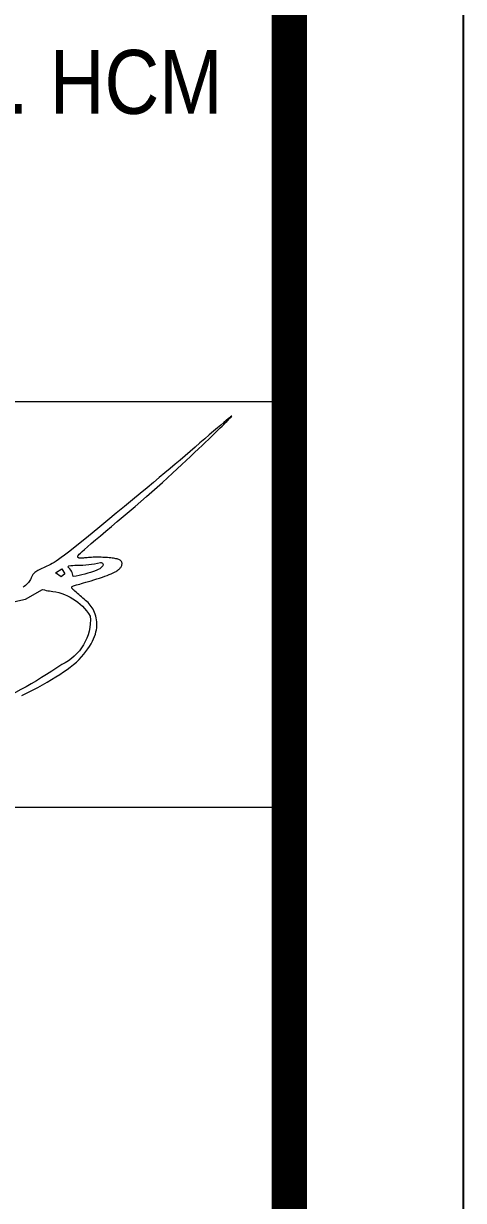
# Model space of a CAD drawing. Header units: millimetres. Extents: x 0 to 571985, y 0 to 2066666.
# Drawn here: x 569670.189 to 569671.456, y 2064929.352 to 2064932.741 of the extents above; entities that cross this region are included whole.
import ezdxf

# ---------------------------------------------------------------- set-up
doc = ezdxf.new("R2010")
doc.units = ezdxf.units.MM
doc.linetypes.add('CENTER', pattern=[3, 1.5, -0.5, 0.5, -0.5])
for name, color, linetype, lineweight in [('A-KY HIEU', 34, 'Continuous', 20), ('A-TEXT', 7, 'Continuous', 18), ('E- RANH GIOI', 1, 'CENTER', 13)]:
    doc.layers.add(name, color=color, linetype=linetype, lineweight=lineweight)
doc.styles.add('Arial', font='arial.ttf')

# ---------------------------------------------------------------- blocks, each defined once
blk = doc.blocks.new('dangquang')
blk.add_lwpolyline([(9.093, -1.893), (9.3, -1.79), (9.497, -1.688), (9.687, -1.586), (9.868, -1.486), (10.04, -1.388), (10.205, -1.291), (10.361, -1.197), (10.509, -1.104), (10.649, -1.012), (10.781, -0.92), (10.905, -0.829), (11.021, -0.736), (11.13, -0.643), (11.231, -0.548), (11.324, -0.451), (11.41, -0.352), (11.489, -0.253), (11.56, -0.153), (11.624, -0.055), (11.681, 0.042), (11.731, 0.137), (11.774, 0.229), (11.81, 0.317), (11.84, 0.402), (11.863, 0.483), (11.88, 0.563), (11.892, 0.64), (11.898, 0.715), (11.899, 0.789), (11.895, 0.862), (11.886, 0.934), (11.873, 1.005), (11.855, 1.074), (11.834, 1.142), (11.81, 1.207), (11.782, 1.27), (11.752, 1.33), (11.719, 1.385), (11.683, 1.437), (11.646, 1.486), (11.607, 1.532), (11.565, 1.576), (11.521, 1.619), (11.475, 1.661), (11.427, 1.703), (11.377, 1.745), (11.324, 1.789), (11.271, 1.833), (11.218, 1.878), (11.167, 1.921), (11.118, 1.962), (11.074, 2.001), (11.036, 2.037), (11.004, 2.069), (10.981, 2.096), (10.965, 2.119), (10.957, 2.138), (10.956, 2.155), (10.963, 2.169), (10.976, 2.182), (10.996, 2.193), (11.023, 2.204), (11.055, 2.216), (11.094, 2.228), (11.14, 2.241), (11.193, 2.255), (11.254, 2.271), (11.323, 2.29), (11.4, 2.311), (11.486, 2.336), (11.58, 2.363), (11.681, 2.394), (11.786, 2.426), (11.893, 2.46), (11.999, 2.495), (12.101, 2.529), (12.196, 2.562), (12.283, 2.594), (12.36, 2.623), (12.426, 2.65), (12.483, 2.675), (12.532, 2.699), (12.575, 2.722), (12.612, 2.744), (12.644, 2.765), (12.674, 2.786), (12.7, 2.807), (12.725, 2.828), (12.747, 2.849), (12.767, 2.87), (12.784, 2.892), (12.799, 2.914), (12.812, 2.936), (12.822, 2.958), (12.829, 2.981), (12.833, 3.004), (12.835, 3.027), (12.834, 3.049), (12.83, 3.071), (12.823, 3.092), (12.813, 3.112), (12.799, 3.13), (12.783, 3.146), (12.763, 3.161), (12.739, 3.174), (12.712, 3.186), (12.681, 3.197), (12.647, 3.207), (12.608, 3.216), (12.565, 3.224), (12.517, 3.232), (12.466, 3.238), (12.412, 3.245), (12.355, 3.25), (12.296, 3.255), (12.236, 3.259), (12.175, 3.263), (12.113, 3.266), (12.051, 3.268), (11.99, 3.269), (11.93, 3.27), (11.87, 3.27), (11.81, 3.27), (11.752, 3.268), (11.696, 3.266), (11.64, 3.263), (11.586, 3.259), (11.534, 3.254), (11.485, 3.25), (11.438, 3.245), (11.394, 3.241), (11.354, 3.238), (11.318, 3.237), (11.286, 3.236), (11.259, 3.238), (11.236, 3.242), (11.218, 3.247), (11.203, 3.254), (11.193, 3.263), (11.185, 3.272), (11.181, 3.283), (11.18, 3.295), (11.182, 3.309), (11.189, 3.326), (11.206, 3.35), (11.235, 3.382), (11.28, 3.427), (11.344, 3.486), (11.43, 3.563), (11.542, 3.66), (11.681, 3.779), (11.844, 3.917), (12.028, 4.072), (12.228, 4.24), (12.44, 4.419), (12.659, 4.604), (12.882, 4.793), (13.104, 4.982), (13.322, 5.17), (13.535, 5.355), (13.744, 5.537), (13.947, 5.716), (14.145, 5.892), (14.339, 6.066), (14.528, 6.237), (14.712, 6.404), (14.891, 6.569), (15.064, 6.729), (15.232, 6.885), (15.392, 7.035), (15.544, 7.178), (15.688, 7.315), (15.822, 7.443), (15.947, 7.561), (16.06, 7.671), (16.164, 7.771), (16.259, 7.862), (16.346, 7.947), (16.425, 8.024), (16.498, 8.096), (16.566, 8.163), (16.629, 8.226), (16.689, 8.285), (16.744, 8.34), (16.793, 8.39), (16.837, 8.434), (16.873, 8.472), (16.901, 8.502), (16.92, 8.524), (16.929, 8.537), (16.928, 8.54), (16.915, 8.532), (16.888, 8.512), (16.848, 8.48), (16.792, 8.434), (16.719, 8.374), (16.63, 8.298), (16.521, 8.205), (16.394, 8.096), (16.249, 7.971), (16.091, 7.835), (15.921, 7.688), (15.743, 7.535), (15.559, 7.377), (15.372, 7.217), (15.186, 7.057), (15.002, 6.9), (14.817, 6.743), (14.628, 6.584), (14.433, 6.419), (14.226, 6.245), (14.005, 6.061), (13.767, 5.862), (13.507, 5.646), (13.225, 5.412), (12.927, 5.165), (12.619, 4.911), (12.309, 4.655), (12.006, 4.406), (11.717, 4.169), (11.449, 3.951), (11.21, 3.758), (11.006, 3.594), (10.834, 3.458), (10.69, 3.347), (10.569, 3.257), (10.467, 3.184), (10.379, 3.125), (10.302, 3.077), (10.23, 3.036), (10.159, 2.998), (10.091, 2.964), (10.024, 2.932), (9.959, 2.903), (9.898, 2.875), (9.84, 2.849), (9.786, 2.823), (9.736, 2.798), (9.691, 2.774), (9.651, 2.749), (9.615, 2.724), (9.583, 2.699), (9.556, 2.674), (9.532, 2.65), (9.511, 2.625), (9.495, 2.6), (9.481, 2.575), (9.469, 2.55), (9.457, 2.524), (9.446, 2.496), (9.433, 2.468), (9.417, 2.437), (9.397, 2.405), (9.372, 2.37), (9.342, 2.333), (9.306, 2.294), (9.267, 2.255), (9.226, 2.216), (9.183, 2.18), (9.141, 2.148)])
blk.add_lwpolyline([(10.346, 2.695), (10.582, 2.839), (10.7, 2.655), (10.569, 2.543)], close=True)
blk.add_lwpolyline([(10.346, 2.695), (10.582, 2.839), (10.7, 2.655), (10.569, 2.543)], close=True)
blk.add_lwpolyline([(10.346, 2.695), (10.582, 2.839), (10.7, 2.655), (10.569, 2.543)], close=True)
for points in [[(10.815, 2.913), (10.853, 2.951, -0.038198), (11.143, 2.973, 0.053402), (12.031, 3.069, -0.741086), (12.108, 2.932, -0.111798), (11.875, 2.779, -0.048428), (11.009, 2.546, 0.181501)], [(10.815, 2.913), (10.853, 2.951, -0.038198), (11.143, 2.973, 0.053402), (12.031, 3.069, -0.741086), (12.108, 2.932, -0.111798), (11.875, 2.779, -0.048428), (11.009, 2.546, 0.181501)], [(10.815, 2.913), (10.853, 2.951, -0.038198), (11.143, 2.973, 0.053402), (12.031, 3.069, -0.741086), (12.108, 2.932, -0.111798), (11.875, 2.779, -0.048428), (11.009, 2.546, 0.181501)], [(2.912, -3.194), (3.349, -2.707), (4.117, -1.989), (5.881, -0.568), (8.63, 1.444), (8.84, 1.623), (9.232, 1.706), (9.872, 2.065, 0.035434), (10.13, 2.011, -0.238945), (11.646, 1.075, -0.315725), (10.582, -0.731, -0.055454), (7.435, -2.432, 0.007544), (5.063, -3.231, -0.05888), (2.824, -3.737, -0.635797), (2.673, -3.507)]]:
    blk.add_lwpolyline(points, format="xyb", close=True)
blk = doc.blocks.new('A$C33BC4D2A')
at = {"layer": 'A-KY HIEU', "color": 0}
for p, q in [((353.662, -181.132), (414.985, -181.132)), ((353.662, -192.813), (414.985, -192.813))]:
    blk.add_line(p, q, dxfattribs=at)
at = {"layer": 'A-KY HIEU', "color": 0, "const_width": 1.022}
blk.add_lwpolyline([(14.345, -292.097), (14.345, -4.903), (414.985, -4.903), (414.985, -292.097)], close=True, dxfattribs=at)
at = {"layer": 'Defpoints', "color": 125}
blk.add_lwpolyline([(0, -297), (420, -297), (420, 0), (0, 0)], close=True, dxfattribs=at)
at = {"layer": 'A-TEXT', "xscale": 0.7716810816000003, "yscale": 0.7716810816000003, "zscale": 0.7716810816000003}
blk.add_blockref('dangquang', (400.264, -188.141), dxfattribs=at)
at = {"layer": 'A-TEXT', "style": 'Arial', "width": 0.85}
blk.add_text('Chi nhánh HCM: 34., Phổ Quang., F2., Tân Bình., TP. HCM', height=1.83967, dxfattribs=at).set_placement((355.151, -172.846))

msp = doc.modelspace()

# ---------------------------------------------------------------- block references
at = {"layer": 'E- RANH GIOI', "xscale": 0.1, "yscale": 0.1, "zscale": 0.1}
msp.add_blockref('A$C33BC4D2A', (569629.456, 2064949.766), dxfattribs=at)

doc.saveas('drawing.dxf')
